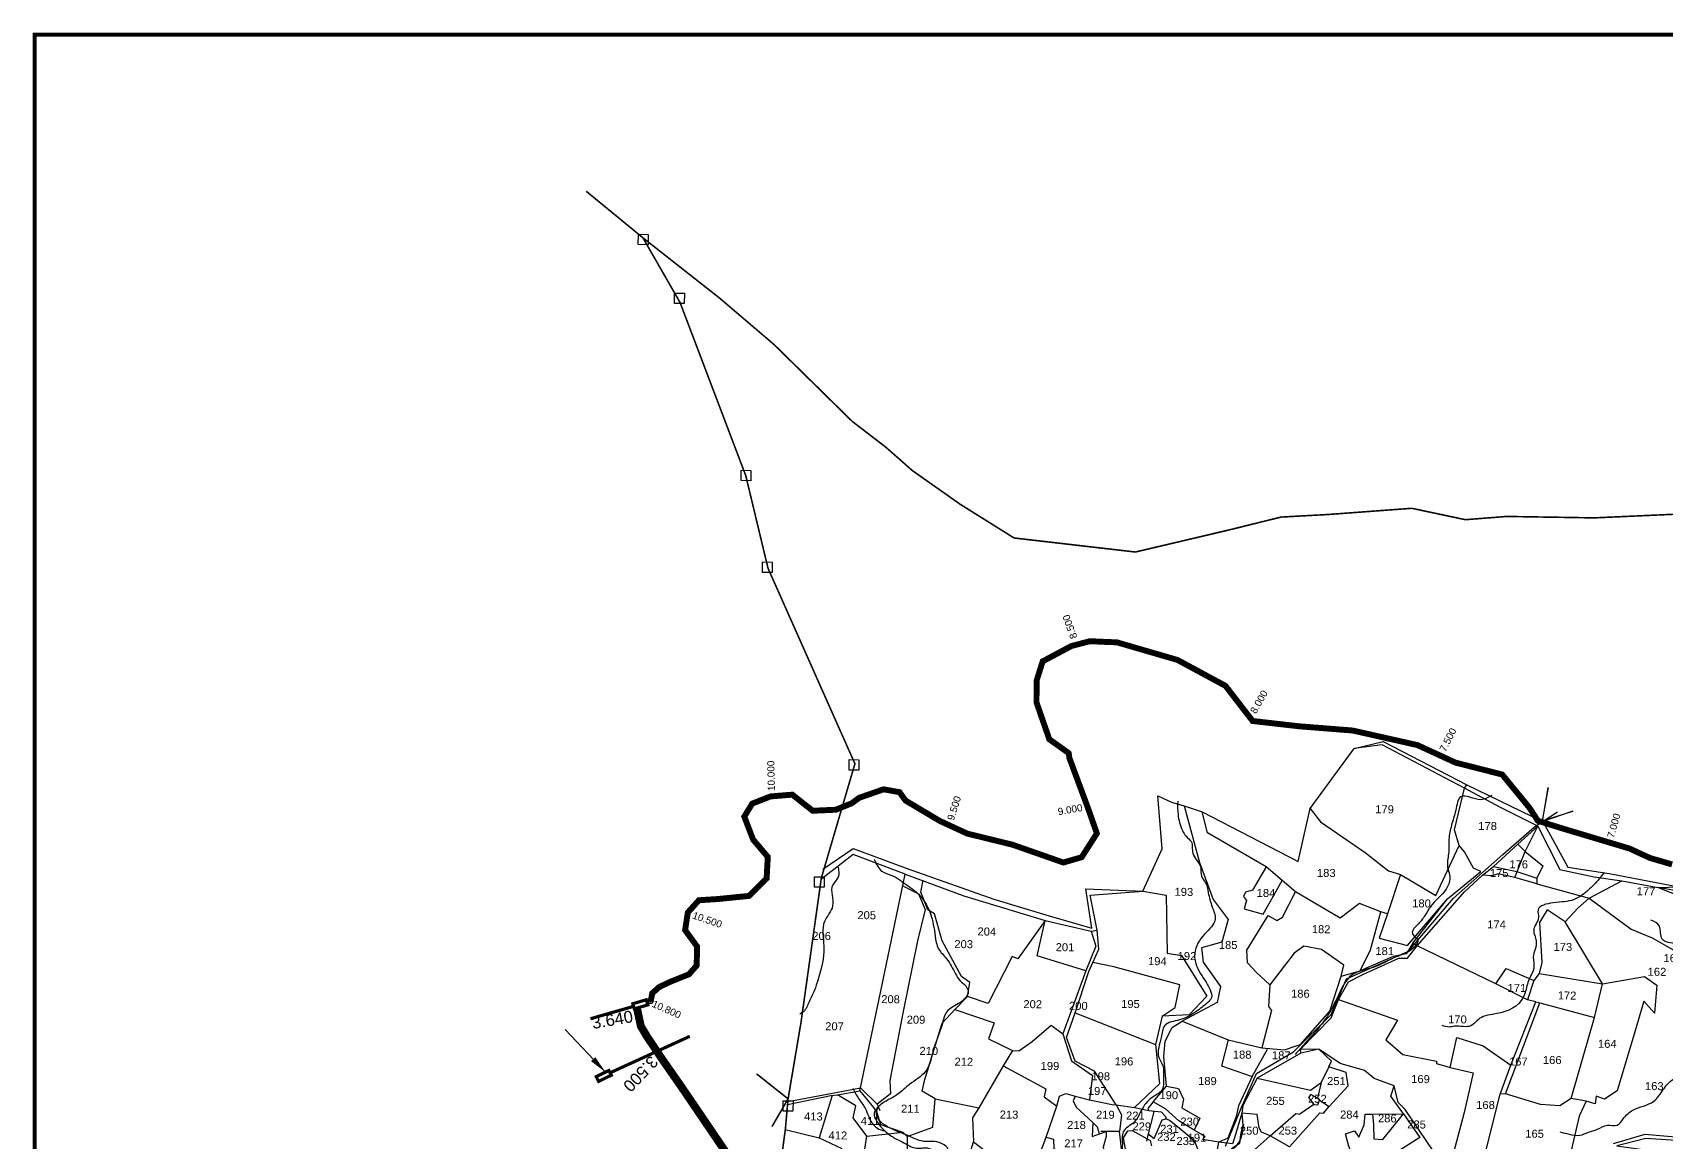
# Model space of a CAD drawing. Header units: inches. Extents: x 193816 to 219909, y 1622772 to 1631107.
# Drawn here: x 193816 to 197949, y 1627832 to 1630639 of the extents above; entities that cross this region are included whole.
import ezdxf
from ezdxf.enums import TextEntityAlignment as Align

# ---------------------------------------------------------------- set-up
doc = ezdxf.new("R2010")
doc.units = ezdxf.units.IN
doc.header["$LTSCALE"] = 15
doc.header["$MEASUREMENT"] = 0
doc.header["$PDMODE"] = 32
doc.header["$PDSIZE"] = 10
for name, color, linetype in [('CSMark', 72, 'Continuous'), ('PLOT', 7, 'Continuous'), ('PLOT NO', 7, 'Continuous'), ('RE REMARKS', 7, 'Continuous'), ('ROAD', 1, 'Continuous'), ('STREAM', 4, 'Continuous'), ('VILLAGE BOUNADRY', 5, 'Continuous'), ('VILLAGE BOUNADRY STONES', 1, 'Continuous')]:
    doc.layers.add(name, color=color, linetype=linetype)
doc.styles.get("Standard").update_dxf_attribs({"font": 'arial.ttf'})
doc.dimstyles.get("Standard").update_dxf_attribs({"dimtxt": 0.18, "dimasz": 0.18, "dimexe": 0.18, "dimexo": 0.0625, "dimgap": 0.09, "dimtad": 0, "dimtih": 1, "dimtoh": 1, "dimdec": 4, "dimzin": 0, "dimdsep": 46, "dimtxsty": 'Standard', "dimcen": 0.09, "dimadec": 0, "dimazin": 0, "dimtfac": 1, "dimtdec": 4, "dimtofl": 0, "dimtmove": 0, "dimatfit": 3, "dimfxl": 1, "dimtolj": 1, "dimtzin": 0, "dimarcsym": 0})

msp = doc.modelspace()

# ---------------------------------------------------------------- linework, layer by layer
at = {"color": 5, "const_width": 15, "elevation": 281.1}
msp.add_lwpolyline([(195379, 1628187.8), (195383.3, 1628209.2), (195401.1, 1628225), (195429.8, 1628238.4), (195476, 1628256.9), (195495.4, 1628279.1), (195496.8, 1628326.9), (195466.3, 1628368.7), (195473.1, 1628413.2), (195501.1, 1628444.3), (195548.2, 1628447.3), (195628.4, 1628455.3), (195672.5, 1628499.9), (195675.5, 1628554), (195638.4, 1628597.6), (195616, 1628655.9), (195636.2, 1628688.9), (195682.5, 1628707), (195737.5, 1628711.4), (195789.1, 1628670.7), (195847.6, 1628673.3), (195887.7, 1628689.5), (195906.6, 1628703.4), (195968.2, 1628724.9), (196008.7, 1628717.8), (196023.8, 1628696.6), (196110.2, 1628645.2), (196180.1, 1628612.9), (196293.9, 1628585), (196423.3, 1628539.7), (196469.6, 1628553.2), (196508, 1628613.3), (196485.6, 1628677.3), (196438.6, 1628803.9), (196436.7, 1628816.5), (196387.7, 1628851.6), (196355.3, 1628944.7), (196355.5, 1628999.7), (196370.9, 1629048.7), (196443.4, 1629087.4), (196490.3, 1629099.7), (196537.9, 1629097.5), (196558.4, 1629096.9), (196712, 1629052.2), (196833.4, 1628986.7), (196902.1, 1628897.8), (197019.5, 1628884.4), (197155.3, 1628873.7), (197319, 1628836.8), (197415.6, 1628792.4), (197533.4, 1628762.4), (197602.1, 1628678.7), (197623.7, 1628645.3), (197690.5, 1628624.5), (197855.8, 1628575), (197907.6, 1628551.1), (197963.3, 1628534.9)], dxfattribs=at)
at = {"color": 5, "elevation": 281.1}
msp.add_lwpolyline([(195380, 1628192.7, 8, 8, 0), (195383.3, 1628209.2, 8, 8, 0), (195401.1, 1628225, 8, 8, 0), (195429.8, 1628238.4, 8, 8, 0), (195476, 1628256.9, 8, 8, 0), (195495.4, 1628279.1, 8, 8, 0), (195496.8, 1628326.9, 8, 8, 0), (195466.3, 1628368.7, 8, 8, 0), (195473.1, 1628413.2, 8, 8, 0), (195501.1, 1628444.3, 8, 8, 0), (195548.2, 1628447.3, 8, 8, 0), (195628.4, 1628455.3, 8, 8, 0), (195672.5, 1628499.9, 8, 8, 0), (195675.5, 1628554, 8, 8, 0), (195638.4, 1628597.6, 8, 8, 0), (195616, 1628655.9, 8, 8, 0), (195636.2, 1628688.9, 8, 8, 0), (195682.5, 1628707, 8, 8, 0), (195737.5, 1628711.4, 8, 8, 0), (195789.1, 1628670.7, 8, 8, 0), (195847.6, 1628673.3, 8, 8, 0), (195887.7, 1628689.5, 8, 8, 0), (195906.6, 1628703.4, 8, 8, 0), (195968.2, 1628724.9, 8, 8, 0), (196008.7, 1628717.8, 8, 8, 0), (196023.8, 1628696.6, 8, 8, 0), (196110.2, 1628645.2, 8, 8, 0), (196180.1, 1628612.9, 8, 8, 0), (196293.9, 1628585, 8, 8, 0), (196423.3, 1628539.7, 8, 8, 0), (196469.6, 1628553.2, 8, 8, 0), (196508, 1628613.3, 8, 8, 0), (196485.6, 1628677.3, 8, 8, 0), (196438.6, 1628803.9, 8, 8, 0), (196436.7, 1628816.5, 8, 8, 0), (196387.7, 1628851.6, 8, 8, 0), (196355.3, 1628944.7, 8, 8, 0), (196355.5, 1628999.7, 8, 8, 0), (196370.9, 1629048.7, 8, 8, 0), (196443.4, 1629087.4, 8, 8, 0), (196490.3, 1629099.7, 8, 8, 0), (196537.9, 1629097.5, 8, 8, 0), (196558.4, 1629096.9, 8, 8, 0), (196712, 1629052.2, 8, 8, 0), (196833.4, 1628986.7, 8, 8, 0), (196902.1, 1628897.8, 8, 8, 0), (197019.5, 1628884.4, 8, 8, 0), (197155.3, 1628873.7, 8, 8, 0), (197319, 1628836.8, 8, 8, 0), (197415.6, 1628792.4, 8, 8, 0), (197533.4, 1628762.4, 8, 8, 0), (197602.1, 1628678.7, 8, 8, 0), (197623.7, 1628645.3, 8, 8, 0), (197690.5, 1628624.5, 8, 8, 0), (197855.8, 1628575, 8, 8, 0), (197907.6, 1628551.1, 8, 8, 0), (197963.3, 1628534.9, 8, 8, 0)], format="xyseb", dxfattribs=at)
at = {"color": 5, "const_width": 8}
for points in [[(195372.1, 1628179.6), (195337.9, 1628169.6), (195333.9, 1628182.5), (195368.1, 1628192.5)], [(195279.5, 1628001.7), (195247.6, 1627985.9), (195241.4, 1627997.9), (195273.3, 1628013.7)]]:
    msp.add_lwpolyline(points, close=True, dxfattribs=at)
for points in [[(195332.6, 1628174.9), (195226.8, 1628144.5)], [(195277, 1628008), (195478, 1628100)]]:
    msp.add_lwpolyline(points, dxfattribs=at)
at = {"color": 1}
for const_width in [20, 15]:
    msp.add_lwpolyline([(195654.2, 1627681.2), (195542.5, 1627846.3), (195457, 1627972.2), (195410.2, 1628039.3), (195384.4, 1628078), (195369.7, 1628099.6), (195354.3, 1628125.5), (195345.2, 1628167.9)], dxfattribs=dict(at, const_width=const_width))
at = {"color": 3}
msp.add_circle((195379, 1628187.8, 281.1), 5, dxfattribs=at)
for p in [(196503.4, 1629099.1, 281.1), (196553.4, 1629097.1, 281.1), (196409.6, 1629069.4, 281.1), (196454.6, 1629090.4, 281.1), (196601.6, 1629084.4, 281.1), (196649.6, 1629070.4, 281.1), (196697.6, 1629056.4, 281.1), (196369, 1629042.8, 281.1), (196742.8, 1629035.6, 281.1), (196786.8, 1629011.8, 281.1), (196355.5, 1628994.9, 281.1), (196830.8, 1628988.1, 281.1), (196355.3, 1628944.9, 281.1), (196862.2, 1628949.4, 281.1), (196371.7, 1628897.6, 281.1), (196892.8, 1628909.9, 281.1), (196936.6, 1628893.9, 281.1), (196986.3, 1628888.2, 281.1), (196388.7, 1628850.9, 281.1), (197036, 1628883.1, 281.1), (197085.9, 1628879.2, 281.1), (197135.7, 1628875.3, 281.1), (197184.9, 1628867, 281.1), (197233.7, 1628856, 281.1), (197282.5, 1628845, 281.1), (196429.4, 1628821.7, 281.1), (197330.4, 1628831.5, 281.1), (197375.8, 1628810.7, 281.1), (196448.4, 1628777.4, 281.1), (197421.6, 1628790.8, 281.1), (197470.1, 1628778.5, 281.1), (197518.5, 1628766.2, 281.1), (195961.7, 1628722.6, 281.1), (196465.9, 1628730.5, 281.1), (197555.4, 1628735.6, 281.1), (195640.2, 1628690.5, 281.1), (195687, 1628707.4, 281.1), (195736.9, 1628711.4, 281.1), (195776.3, 1628680.8, 281.1), (195870.8, 1628682.7, 281.1), (195914.5, 1628706.2, 281.1), (196009.8, 1628716.2, 281.1), (196046.1, 1628683.4, 281.1), (196483.3, 1628683.7, 281.1), (197587.1, 1628696.9, 281.1), (195618.5, 1628649.4, 281.1), (195822.7, 1628672.2, 281.1), (196089.1, 1628657.8, 281.1), (196499.9, 1628636.5, 281.1), (197616.4, 1628656.5, 281.1), (195636.5, 1628602.7, 281.1), (196133.3, 1628634.5, 281.1), (196178.7, 1628613.5, 281.1), (196227.1, 1628601.4, 281.1), (197658.6, 1628634.4, 281.1), (197706.4, 1628619.7, 281.1), (197754.3, 1628605.4, 281.1), (195667.2, 1628563.6, 281.1), (196275.7, 1628589.5, 281.1), (196323.4, 1628574.7, 281.1), (196370.6, 1628558.2, 281.1), (196494.3, 1628591.9, 281.1), (197802.2, 1628591, 281.1), (197850.1, 1628576.7, 281.1), (197895.8, 1628556.5, 281.1), (195673.4, 1628516.7, 281.1), (196417.8, 1628541.6, 281.1), (196465.7, 1628552, 281.1), (197943.1, 1628540.7, 281.1), (195649.2, 1628476.3, 281.1), (195508.4, 1628444.8, 281.1), (195558.3, 1628448.3, 281.1), (195608, 1628453.3, 281.1), (195473, 1628412.4, 281.1), (195469.7, 1628364, 281.1), (195496.7, 1628322.9, 281.1), (195491.3, 1628274.4, 281.1), (195405.3, 1628227, 281.1), (195451.2, 1628247, 281.1), (195379.1, 1628188.1, 281.1), (195345.2, 1628167.9), (195352, 1628136.2), (195402.6, 1628050.7), (195459.5, 1627968.5), (195515.7, 1627885.8)]:
    msp.add_point(p, dxfattribs=at)
at = {"color": 5}
msp.add_point((195402.6, 1628050.7), dxfattribs=at)
at = {"layer": 'PLOT'}
for points in [[(197623.6, 1628631.5), (197527.1, 1628680), (197438.3, 1628727.7), (197229.7, 1628837.6), (197158.9, 1628828.5)], [(197047.6, 1628676.6), (197074.1, 1628642.7), (197186.7, 1628564.9), (197245.8, 1628518.9), (197275.9, 1628509.8), (197365.6, 1628456.5), (197424.4, 1628582.8), (197412.7, 1628622.7), (197438.3, 1628727.7), (197443.9, 1628736.6)], [(196729.1, 1628683.3), (196767.6, 1628539.8), (196802.4, 1628446.4), (196840.4, 1628395.9), (196824.1, 1628338.1), (196773, 1628324.1), (196776.6, 1628287.7), (196821.1, 1628226.2), (196812.5, 1628185.9), (196723.9, 1628138.5)], [(196945.8, 1628230.6), (196912, 1628261.9), (196888.7, 1628286), (196887.5, 1628317.7), (196941.6, 1628406.1), (196963.1, 1628393.4), (196977.3, 1628401.1), (197010.9, 1628465.6), (196976.6, 1628494.6), (196936.2, 1628529), (196787.6, 1628614.8), (196774.7, 1628667.6)], [(197358.5, 1627810.1), (197287.8, 1627915.2), (197270.1, 1627932.9), (197259.8, 1627974.9), (197209.3, 1627993.4), (197184.7, 1628013.8), (197123.2, 1628031.2), (197069.5, 1628067.9), (197022.2, 1628066.8), (197101.1, 1628146.9), (197119.1, 1628192.8), (197144.6, 1628237.5), (197182.9, 1628257.3), (197272.1, 1628297.7), (197293.8, 1628297.9), (197318.1, 1628329.2), (197438, 1628465.7), (197483.4, 1628507.9), (197511.4, 1628529.7), (197573.3, 1628586), (197623.6, 1628631.5), (197679.3, 1628521.8), (197766.5, 1628503.7), (197836.5, 1628493.1), (197927.8, 1628476.7), (198112.7, 1628402.8)], [(197573.3, 1628586), (197591.7, 1628567.8), (197623.6, 1628631.5)], [(195731.3, 1627936.1), (195839.3, 1627956.5), (195909.9, 1627969.4), (195975.1, 1628279.2), (196023.2, 1628510.6), (195891.1, 1628560), (195812.1, 1628498.1)], [(197753.1, 1628449.6), (197724.7, 1628424.4), (197692.9, 1628389.8), (197647.2, 1628420.4), (197627.7, 1628387.6), (197633.8, 1628287.1), (197626.8, 1628259.1), (197613.4, 1628241.5), (197597.6, 1628192.6), (197517.5, 1628232.8), (197318.1, 1628329.2), (197307.5, 1628335.5), (197394.7, 1628447.8), (197479.1, 1628516.9), (197460.7, 1628525.7), (197437.7, 1628566.9), (197424.4, 1628582.8)], [(197591.7, 1628567.8), (197636.4, 1628531.2), (197621.2, 1628500), (197621.5, 1628485.5), (197565.7, 1628502.1), (197523.5, 1628511), (197507.8, 1628505.9), (197483.4, 1628507.9)], [(197565.7, 1628502.1), (197591.7, 1628567.8)], [(196936.2, 1628529), (196902.1, 1628469.4), (196884, 1628465.1), (196879.1, 1628453.9), (196886.6, 1628443.4), (196880.8, 1628422.6), (196928.9, 1628408.8), (196976.6, 1628494.6)], [(197511.4, 1628529.7), (197570.7, 1628516.6), (197621.2, 1628500)], [(196017.1, 1628481.1), (196056.5, 1628460.8), (196073.4, 1628421), (196054.2, 1628341.9), (196018.3, 1628162.9), (195984.6, 1627988.6), (195986.1, 1627954.7), (195952, 1627928.1), (195909.9, 1627969.4)], [(196023.2, 1628510.6), (196171.1, 1628455.7), (196377.1, 1628393.4), (196493.5, 1628365.9), (196509, 1628368.3), (196491, 1628457.4), (196624.6, 1628466.9), (196683.3, 1628457.5), (196686.2, 1628310), (196722.3, 1628304.7), (196786.2, 1628201.4), (196741.3, 1628154.8), (196673.4, 1628151.3), (196656.1, 1628079.3), (196666.1, 1627980.1), (196603.6, 1627919.8)], [(196493.5, 1628365.9), (196505.2, 1628327.7), (196480.3, 1628265.7), (196356.7, 1628303.3), (196377.1, 1628393.4), (196308, 1628295.9), (196293.6, 1628301.6), (196233.2, 1628183.3), (196180.8, 1628200.6), (196186.6, 1628235.8), (196165.6, 1628251.7), (196116.2, 1628342), (196097.2, 1628409.5), (196080.4, 1628419.8), (196062.4, 1628465), (196068.2, 1628495.5)], [(197275.9, 1628509.8), (197243, 1628409.5), (197226.7, 1628415.1)], [(197621.5, 1628485.5), (197753.1, 1628449.6), (197836.5, 1628493.1)], [(198379.3, 1628355.4), (198347.6, 1628375.4), (198066.3, 1628451.3), (197927.8, 1628476.7), (197980.2, 1628478.6)], [(197126.4, 1628251.9), (197173.8, 1628265.5), (197200.1, 1628318.9), (197226.7, 1628415.1), (197172.2, 1628436.1), (197123.6, 1628398.8), (197010.9, 1628465.6)], [(197243, 1628409.5), (197222.4, 1628348.2), (197294.3, 1628329.4), (197394.7, 1628447.8)], [(197753.1, 1628449.6), (197859.8, 1628371), (197913, 1628349.6), (198101.1, 1628242.5), (198161.2, 1628202.5), (198307.4, 1628174.2), (198330.4, 1628196.1), (198379.3, 1628355.4), (198381.6, 1628365.6)], [(196673.4, 1628151.3), (196706.5, 1628173.2), (196717.6, 1628229.9), (196550.7, 1628276.2), (196498.2, 1628286.9), (196513.3, 1628320.6), (196509, 1628368.3)], [(197618.6, 1628186.9), (197628.8, 1628184.7), (197767.3, 1628147.7), (197787, 1628232.7), (197692.9, 1628389.8)], [(196650.7, 1627934.3), (196684, 1627973.5), (196677.6, 1628048.9), (196680.7, 1628088), (196698.7, 1628122.3), (196723.9, 1628138.5), (196840.2, 1628091.2), (196925.1, 1628071.2), (196982.8, 1628065.6), (197011.9, 1628075.8), (197023, 1628079.6), (197097.4, 1628164), (197126.4, 1628251.9), (197133, 1628280), (197076, 1628319.4), (197031.4, 1628328.5), (197006.9, 1628310.3), (196945.8, 1628230.6), (196942.6, 1628175.7), (196949.5, 1628165), (196925.1, 1628071.2)], [(197307.5, 1628335.5), (197290.5, 1628308.4), (197257.4, 1628301.9), (197173.8, 1628265.5)], [(196556.8, 1627926.3), (196502, 1628011.8), (196452.7, 1628037.5), (196431, 1628096.7), (196452.9, 1628159.7), (196488, 1628263.7), (196498.2, 1628286.9)], [(197517.5, 1628232.8), (197543.2, 1628271.2), (197613.4, 1628241.5)], [(196480.3, 1628265.7), (196421.6, 1628106.4)], [(197626.8, 1628259.1), (197787, 1628232.7), (197893.7, 1628251.5), (197924.9, 1628229.2), (197918.5, 1628158.2), (197891.6, 1628189), (197871.6, 1628120), (197824.3, 1627962.2), (197792.7, 1627941.2), (197771.5, 1627948.7), (197768.9, 1627928.9), (197746.2, 1627935.9), (197708, 1627942.5), (197767.3, 1628147.7)], [(196027.7, 1627846.6), (196093.1, 1627870.3), (196099.3, 1627942.1), (196066.1, 1627961.6), (196073.1, 1627990.4), (196116.9, 1628133.6), (196148.6, 1628167.5), (196180.8, 1628200.6)], [(197119.1, 1628192.8), (197268.6, 1628141.2), (197239.1, 1628090.8), (197281.8, 1628054.4), (197367.2, 1628037.1), (197367.4, 1628031.4), (197402.2, 1628021.3), (197459.7, 1628007.3), (197437, 1627907.3), (197410.6, 1627805.2), (197407.6, 1627801.6)], [(197490.9, 1627806.2), (197528.2, 1627953.5), (197555, 1628027.3), (197618.6, 1628186.9), (197597.6, 1628192.6)], [(196148.6, 1628167.5), (196248.2, 1628134.2), (196234.1, 1628093.3), (196294.3, 1628064.4), (196271.2, 1628025.4), (196209.6, 1627918.9), (196193.6, 1627894), (196195.9, 1627833.4)], [(196452.9, 1628159.7), (196656.1, 1628079.3)], [(197541.7, 1627954.3), (197628.8, 1628184.7)], [(196294.3, 1628064.4), (196310.3, 1628063.5), (196344.6, 1628087), (196392.8, 1628128.1), (196421.6, 1628106.4), (196444.2, 1628037.6), (196496.7, 1628000.6), (196489.6, 1627939.2)], [(197022.2, 1628066.8), (197024.3, 1628057.1), (196913.6, 1627994.5), (196877.3, 1627924.8), (196874.7, 1627905.8), (196856.6, 1627843.4), (196851.4, 1627828.4), (196816.4, 1627832.6)], [(196840.2, 1628091.2), (196823.2, 1628025.2), (196900.5, 1627998.7), (196939.6, 1628067.9)], [(196995.5, 1627820.3), (197071.8, 1627906.3), (197081.5, 1627905.5), (197095.9, 1627922.1), (197143.7, 1627974.6), (197139, 1628008.9), (197094.6, 1628022.5), (197101.8, 1628036.9), (197069.5, 1628067.9)], [(197069.5, 1628067.9), (197024.3, 1628057.1)], [(197402.2, 1628021.3), (197419.1, 1628097.3), (197485.1, 1628075.9), (197555, 1628027.3)], [(196271.2, 1628025.4), (196379.3, 1627967.2), (196374.7, 1627947.1), (196407, 1627923.2)], [(197094.6, 1628022.5), (197075.3, 1627982.8), (197066.2, 1627943.9), (197071.4, 1627938.9), (197095.9, 1627922.1)], [(197708, 1627942.5), (197679.3, 1627924), (197630, 1627927.9), (197541.7, 1627954.3), (197528.2, 1627953.5), (197555, 1628027.3)], [(196900.5, 1627998.7), (196866.1, 1627924.5), (196860.7, 1627897.3), (196839.2, 1627842.7), (196816.4, 1627832.6)], [(196913.6, 1627994.5), (197048.5, 1627963.5), (197075.3, 1627982.8)], [(195725.1, 1627927.2), (195835.2, 1627950.1), (195851.4, 1627952.2), (195908.7, 1627962.4), (195909.2, 1627969)], [(195838.1, 1627950.4), (195805.1, 1627842.8)], [(195926.3, 1627847.3), (195891.8, 1627893.7), (195897.8, 1627924.5), (195851.4, 1627952.2)], [(195908.7, 1627962.4), (195942.7, 1627920), (195951.3, 1627907.4), (195960.8, 1627877.1), (196016.7, 1627857.7)], [(196099.3, 1627942.1), (196209.6, 1627918.9)], [(196368.7, 1627815.5), (196380, 1627845.2), (196407, 1627923.2), (196413.6, 1627949), (196429.8, 1627955.2), (196453.4, 1627948.2), (196489.6, 1627939.2), (196547.1, 1627927.5), (196556.8, 1627926.3), (196603.6, 1627919.8), (196639.5, 1627912), (196670.6, 1627909), (196682.8, 1627896.2), (196682, 1627892.1), (196692.1, 1627887.9), (196716.3, 1627868.5), (196736.4, 1627851.5), (196755.3, 1627836), (196780.6, 1627767.7)], [(196453.4, 1627948.2), (196448.2, 1627937), (196455.3, 1627920.4), (196497.5, 1627882.4), (196496.5, 1627846.5), (196514.7, 1627853.6), (196531.3, 1627859.2), (196518.1, 1627859.5)], [(196684, 1627973.5), (196714.5, 1627967.8), (196726.8, 1627941.3), (196722.8, 1627918.8), (196768.4, 1627892.8), (196754, 1627862.9)], [(197066.2, 1627943.9), (197049.5, 1627952.6), (197043.2, 1627945.4), (197057, 1627927.3), (197067, 1627926.7), (197071.4, 1627938.9)], [(197358.5, 1627810.1), (197348.6, 1627808.8), (197258.3, 1627761.3), (197239.4, 1627735.9), (197238.4, 1627718), (197211, 1627627.8), (197201.9, 1627598.6), (197119.7, 1627627.2), (197092.5, 1627665.3), (197093.4, 1627706.3), (197116.6, 1627712.9), (197128.8, 1627716.5), (197156.7, 1627758.1), (197165.6, 1627767.4), (197144.2, 1627824.4), (197136.9, 1627853.2), (197159.4, 1627861.1), (197170.9, 1627844.6), (197184.6, 1627875.7), (197186.9, 1627903.4), (197205.5, 1627903.4), (197283.5, 1627903.7), (197251.4, 1627948.6), (197259.8, 1627974.9)], [(195952, 1627928.1), (195959.2, 1627912.4)], [(196556.8, 1627926.3), (196570.1, 1627901), (196565.6, 1627859.6)], [(196634.3, 1627835), (196638.9, 1627853.4), (196652.1, 1627905.9), (196652.5, 1627911.6)], [(196802.7, 1627757.6), (196816.4, 1627832.6), (196775.3, 1627839.3), (196782.4, 1627846.6), (196754, 1627862.9), (196715.2, 1627885.9), (196681.5, 1627916.3), (196650.7, 1627934.3), (196637.2, 1627917.5), (196639.5, 1627912)], [(196995.5, 1627820.3), (196946.2, 1627848.2), (196924.1, 1627857.6), (196918.3, 1627868.4), (196913.8, 1627902.1), (196874.7, 1627905.8), (196877.7, 1627874.6), (196871.1, 1627851.6), (196868.6, 1627828.9), (196847.7, 1627814.1)], [(196907.2, 1627812.9), (196946.2, 1627848.2), (197011.7, 1627905), (197021.2, 1627902.9)], [(197057, 1627927.3), (197021.2, 1627902.9)], [(197283.5, 1627903.7), (197324.7, 1627843.7), (197243.9, 1627793), (197220.4, 1627791.9), (197207.8, 1627764.3), (197202.5, 1627793.4), (197212.2, 1627801.3), (197220.4, 1627791.9)], [(197205.5, 1627903.4), (197207.8, 1627876.8), (197208.5, 1627840.4), (197231.5, 1627838.6), (197283.5, 1627903.7)], [(197746.2, 1627935.9), (197728.3, 1627897.8), (197708, 1627811.3)], [(195719.8, 1627864), (195805.1, 1627842.8), (195862.7, 1627816.1)], [(195917.6, 1627793), (195926.3, 1627847.3), (196016.7, 1627857.7), (196027.9, 1627846.3), (196027.4, 1627765.7)], [(196380, 1627845.2), (196398.1, 1627839.4), (196399.2, 1627815.7), (196506.9, 1627786.9), (196513.1, 1627779.9), (196569.4, 1627764.9), (196572.9, 1627794.5), (196565.6, 1627859.6), (196531.3, 1627859.2), (196531.5, 1627846.7), (196524.3, 1627819.4), (196528.1, 1627801.9), (196572.9, 1627794.5)], [(196514.7, 1627853.6), (196509.9, 1627869.8), (196497.5, 1627882.4)], [(196586.2, 1627781.2), (196575.6, 1627843.5), (196586.6, 1627861.3), (196597.1, 1627862), (196642.6, 1627836.5), (196646.2, 1627822.6)], [(196636.8, 1627853.8), (196653.2, 1627841.6), (196673.4, 1627888.9), (196685.8, 1627892.2)], [(196181.6, 1627786), (196195.9, 1627833.4), (196281.7, 1627767)], [(198000.3, 1627842), (197894.1, 1627851.4), (197814.1, 1627828.2)], [(198073.5, 1627825.9), (198051.6, 1627834.7), (198012.1, 1627834.1), (197896.8, 1627841.6), (197823.5, 1627823), (197944.1, 1627805.9), (197881.2, 1627471.5)]]:
    msp.add_lwpolyline(points, dxfattribs=at)
at = {"layer": 'ROAD'}
msp.add_lwpolyline([(196833.4, 1627822.3), (196873.3, 1627918.1), (196911.7, 1628005.6), (197005.4, 1628060.4), (197100.8, 1628155.2), (197139.5, 1628245.4), (197296.1, 1628315.5), (197410.3, 1628449.4), (197534.9, 1628560.3), (197615.1, 1628630), (197673.5, 1628668.2)], dxfattribs=at)
at = {"layer": 'STREAM'}
for points in [[(196712.5, 1628695.2), (196713.3, 1628661.6), (196724.5, 1628620.8), (196733.7, 1628606.1), (196747, 1628592), (196750.5, 1628563.5), (196770.7, 1628527.1), (196772.7, 1628505), (196782.3, 1628490), (196789.9, 1628463.4), (196800, 1628427.1), (196807.2, 1628396.7), (196780.7, 1628358.7), (196755.5, 1628309.6), (196756.4, 1628290.9), (196780.7, 1628242.7), (196794.6, 1628217.5), (196797.8, 1628197.3), (196788.4, 1628185.8), (196758.2, 1628161.8), (196716.9, 1628141.7), (196679.7, 1628127.1), (196670.8, 1628097.1), (196664.7, 1628046.7), (196674.6, 1628025.7), (196676.2, 1627994.3), (196673.3, 1627964.8), (196651.4, 1627947.9), (196623.1, 1627917.6), (196602.2, 1627883), (196574.7, 1627858.6), (196572.5, 1627826.2), (196574.4, 1627788.4), (196580.2, 1627779.9), (196571.9, 1627733.3), (196563.8, 1627705.3), (196555.4, 1627684.8), (196533.6, 1627672.4), (196501.8, 1627670.4), (196487.5, 1627658.6), (196467.1, 1627650.1), (196440.1, 1627638.8)], [(197507.4, 1628709.6), (197479.7, 1628698.7), (197429, 1628706.2), (197415.9, 1628672), (197405.1, 1628633.9), (197398.8, 1628597.8), (197397.7, 1628562), (197395.5, 1628527.3), (197400.5, 1628508.6), (197395.4, 1628478.8), (197356.5, 1628433.6), (197335.9, 1628402.9), (197318.9, 1628381.8), (197306.1, 1628362.5), (197312.3, 1628351.6), (197319, 1628346.4), (197309.8, 1628324.4), (197265.1, 1628301), (197215.6, 1628277.6), (197148.2, 1628251), (197123.9, 1628214.3), (197090.4, 1628149.7), (197033.7, 1628080.9), (197009.5, 1628054.3)], [(195944.9, 1628547.9), (195964, 1628518), (195989.3, 1628507.2), (196030.3, 1628480.5), (196048.6, 1628467.2), (196059.9, 1628456.5), (196074.6, 1628437.1), (196090.9, 1628396.6), (196096.8, 1628368.5), (196101.7, 1628337.8), (196107.7, 1628321.1), (196127.7, 1628296.3), (196150.1, 1628258.4), (196162.2, 1628240.7), (196176.1, 1628227.5), (196182.2, 1628214.2), (196158.2, 1628182.9), (196128.1, 1628162.2), (196116.4, 1628129), (196096.6, 1628073), (196074, 1628010.5), (196034.2, 1627978.4), (196005, 1627954.1), (195977.7, 1627937.8), (195949.4, 1627915.2), (195944.9, 1627905.6), (195951.7, 1627884.5), (195970.8, 1627861.5), (195988.2, 1627847.3), (196015.3, 1627833.1), (196052.9, 1627816.9), (196083.6, 1627816.6), (196092.4, 1627811.7), (196068.5, 1627790), (196048.4, 1627768.6), (196039.3, 1627748.1), (196038.2, 1627710.9), (196055.3, 1627667.8), (196069.7, 1627623.8), (196086.9, 1627592), (196095.3, 1627570.5), (196108.3, 1627536.4), (196105.3, 1627509), (196075.3, 1627464), (196051.4, 1627444.1), (196016.4, 1627407), (195985.9, 1627413.5), (195941.2, 1627405.3), (195875.6, 1627407), (195812.5, 1627391.4), (195794.3, 1627362.8), (195788.1, 1627320.3), (195760.3, 1627289.3), (195723.2, 1627247.8), (195693.3, 1627218.1), (195675, 1627202.8), (195654.9, 1627185.5), (195627.2, 1627163.2), (195613.4, 1627158.6), (195561.5, 1627123.8), (195522.7, 1627089.9), (195468.4, 1627048.5), (195409.6, 1627007.4), (195381.5, 1626983.3), (195356.1, 1626951.6), (195332.2, 1626922.7), (195312.1, 1626909.2), (195262.5, 1626906.5), (195215.7, 1626904.2), (195154.3, 1626907.9), (195114.6, 1626919.3), (195085.5, 1626898.3), (195058.8, 1626862.5), (195025.5, 1626836.1), (194970.9, 1626809.3), (194900.9, 1626780.5), (194859.9, 1626761), (194789.2, 1626764), (194730.5, 1626772.8), (194685.1, 1626778), (194593.3, 1626765.8), (194522.7, 1626714.7), (194466.2, 1626658.7), (194377, 1626640.6), (194333.9, 1626624.2), (194284.1, 1626621.9), (194234.9, 1626611.8), (194188.5, 1626611.2), (194141.2, 1626614)], [(195853.5, 1628527.9), (195853.2, 1628502.5), (195839.9, 1628483.4), (195839.4, 1628429.9), (195818.8, 1628390.6), (195817.3, 1628328.4), (195797.9, 1628229.5), (195793.4, 1628216.4), (195780, 1628187.6), (195765.7, 1628162.3), (195756.9, 1628156.3)], [(197791.3, 1628514.3), (197765.3, 1628483.3), (197735.2, 1628457.1), (197715.3, 1628446.1), (197662.3, 1628437.7), (197624.1, 1628419.1), (197625.4, 1628401.2), (197613.2, 1628368.5), (197619.6, 1628341.4), (197612.1, 1628300.1), (197613.3, 1628271.8), (197603.1, 1628248.4), (197592.7, 1628214.6), (197581.6, 1628190.5), (197509.2, 1628155.5), (197485.3, 1628150.1), (197469.5, 1628139.5), (197454.5, 1628126.9), (197412.7, 1628125.5), (197399.3, 1628123.4), (197381.4, 1628127.3)], [(197679, 1627858.1), (197703.1, 1627852.6), (197730.3, 1627849.8), (197751.6, 1627857.4), (197774.4, 1627865), (197799.8, 1627875.2), (197824.1, 1627875.3), (197839.5, 1627891.5), (197864.3, 1627913.3), (197916.7, 1627935.8), (197940.9, 1627965.2), (197966.9, 1627991.4), (198008.4, 1628013.3), (198021.3, 1628035.1), (198089.8, 1628031.5), (198106.9, 1628028.7), (198133.8, 1628024.6), (198165, 1628057), (198169.8, 1628087.1), (198180.4, 1628109.7), (198185.6, 1628139.8), (198174.5, 1628186.8), (198185.7, 1628230.5), (198195.9, 1628282.8), (198204.8, 1628323.7), (198220.3, 1628374.8), (198226.4, 1628397.4), (198234.4, 1628413), (198236.1, 1628427.8)], [(198176.8, 1628204.9), (198141.7, 1628232), (198086.5, 1628267.5), (198045.8, 1628293.2), (197994.6, 1628321.6), (197974.3, 1628333), (197937.9, 1628346), (197931.1, 1628378.8), (197909.6, 1628393.9)], [(195890.7, 1627968.5), (195905.2, 1627942.6), (195921.5, 1627918.4), (195942.1, 1627876.6), (195956.7, 1627865.5), (195970.4, 1627861.2)], [(196672.5, 1627496.9), (196647, 1627488.6), (196621.9, 1627488.1), (196592.6, 1627480.1), (196543.4, 1627477.5), (196469.2, 1627492.3), (196422.5, 1627494.8), (196362.3, 1627492.7), (196303.6, 1627485.7), (196259.3, 1627486.8), (196207.1, 1627500), (196171.2, 1627520.6), (196147.1, 1627552.7), (196126.5, 1627593.7), (196107.5, 1627623.5), (196090.5, 1627647), (196061.4, 1627697.7), (196066.5, 1627763.2), (196115.3, 1627798.8), (196131.9, 1627812.1), (196114.9, 1627829.1), (196069.9, 1627834.3), (196025.7, 1627850.4), (195983.6, 1627868.3), (195950.6, 1627903.3), (195955.2, 1627922.2)], [(198876.3, 1626909.1), (198887.5, 1626940), (198898.8, 1626980.7), (198913.8, 1627012.7), (198913.6, 1627051.4), (198927.5, 1627081.2), (198911.4, 1627102), (198891.5, 1627125.7), (198864.2, 1627127), (198839.2, 1627133.2), (198816.3, 1627134), (198785.3, 1627137.6), (198747.5, 1627121.6), (198700.9, 1627095.4), (198664.4, 1627090.3), (198650, 1627122.5), (198628.8, 1627129.3), (198611.9, 1627134.9), (198569, 1627132.1), (198545.9, 1627134.5), (198520.1, 1627128.5), (198474.4, 1627120.8), (198414.5, 1627100.6), (198374.6, 1627099.5), (198354.8, 1627091.6), (198332.2, 1627089), (198306.8, 1627082.2), (198265.3, 1627080), (198239.1, 1627079.8), (198208.6, 1627073.3), (198187, 1627069.4), (198158.3, 1627067.1), (198125.2, 1627065.1), (198110.1, 1627070.8), (198068.8, 1627078.3), (198037.1, 1627064.2), (198018.8, 1627055.6), (198006.7, 1627045.5), (197981.5, 1627037.3), (197961.5, 1627029.1), (197934.3, 1627026.6), (197904.9, 1627022.6), (197882.6, 1627023), (197846.3, 1627031.7), (197815.4, 1627028.8), (197793.8, 1627031.2), (197772.4, 1627029), (197757.9, 1627038.6), (197740.9, 1627043.2), (197725.6, 1627052.6), (197699.4, 1627048.6), (197687.1, 1627032), (197670, 1627013.7), (197676, 1626974.8), (197658.6, 1626952.3), (197669.8, 1626931.7), (197652.7, 1626911.5), (197629.3, 1626892.4), (197574.7, 1626868.5), (197553.9, 1626846.4), (197502.1, 1626827.8), (197424.9, 1626821.9), (197389.3, 1626824), (197357.6, 1626822.1), (197335.7, 1626830.7), (197327.6, 1626829.7), (197293.8, 1626840.5), (197273.6, 1626847.3), (197249.6, 1626848.2), (197238.4, 1626868), (197207.5, 1626878.8), (197183.7, 1626886.8), (197152.5, 1626913.2), (197121.4, 1626933.4), (197092.5, 1626963.8), (197064.2, 1626987.4), (197035.3, 1627005.1), (197021.7, 1627014.1), (197007.8, 1627062.9), (196984.5, 1627102.5), (196968.8, 1627146), (196939.7, 1627189.7), (196922.1, 1627238.5), (196911.2, 1627287), (196882.6, 1627340), (196871.7, 1627383.6), (196855.4, 1627400.2), (196829.2, 1627421), (196809.6, 1627452.3), (196790.9, 1627471.3), (196756.2, 1627491.4), (196730.1, 1627519.1), (196723.6, 1627590), (196730.6, 1627609.8), (196748.3, 1627634.8), (196764.1, 1627667.1), (196774.9, 1627694.1), (196805.9, 1627743.8), (196814.5, 1627778.5), (196843.6, 1627809), (196863.9, 1627826.2), (196879.5, 1627876.8)]]:
    msp.add_spline(points, degree=3, dxfattribs=at)
at = {"layer": 'VILLAGE BOUNADRY', "color": 5, "const_width": 10}
msp.add_lwpolyline([(202238.4, 1623012.3), (193820.6, 1623012.3), (193820.6, 1630634.2), (202238.4, 1630634.2)], close=True, dxfattribs=at)
at = {"layer": 'VILLAGE BOUNADRY', "const_width": 4}
for points in [[(195216, 1630238.1), (195359.5, 1630120.3), (195554, 1629967.3), (195691.6, 1629849.9), (195888.9, 1629655.9), (195974.4, 1629590.2), (196041.6, 1629531), (196162.4, 1629446), (196298.6, 1629360.8), (196605.5, 1629325.3), (196842.3, 1629381.1), (196973.9, 1629413.7), (197094.1, 1629420.3), (197304.7, 1629435.9), (197440.4, 1629407.1), (197545, 1629415.3), (197766.3, 1629411.7), (197972.7, 1629421)], [(195693.3, 1627668.8), (195719.8, 1627864), (195726.8, 1627941.8), (195685.9, 1627871.5), (195726.8, 1627941.8), (195646.9, 1628005.2), (195726.8, 1627941.8), (195759.4, 1628134.9), (195810.9, 1628500.5), (195895.9, 1628789.6), (195676, 1629284.3), (195619.8, 1629518.3), (195453.5, 1629956.5), (195359.5, 1630120.3)]]:
    msp.add_lwpolyline(points, dxfattribs=at)
at = {"layer": 'VILLAGE BOUNADRY'}
msp.add_lwpolyline([(195814.8, 1628523.2), (195891.6, 1628575), (196025.7, 1628525.2), (196247.1, 1628446.9), (196387.5, 1628404.5), (196495.3, 1628373.8), (196479.7, 1628473.3), (196624.6, 1628466.9), (196673.2, 1628574.1), (196662.5, 1628708.1), (196696.9, 1628692.5), (196729.1, 1628683.3), (196774.7, 1628667.6), (197017.2, 1628541.9), (197047.6, 1628676.6), (197158.9, 1628828.5), (197232.7, 1628846.2), (197443.9, 1628736.6), (197635.3, 1628643.1), (197649.6, 1628729.5), (197634.8, 1628644.9), (197712.3, 1628669.3), (197636.2, 1628643.6), (197699.3, 1628528.4), (197803.7, 1628512.1), (197980.2, 1628478.6)], dxfattribs=at)
at = {"layer": 'VILLAGE BOUNADRY STONES'}
for points in [[(195348, 1630129.2), (195372.7, 1630128.9), (195372.4, 1630102.7), (195347.8, 1630103)], [(195439.8, 1629980.2), (195464.5, 1629980), (195464.2, 1629953.8), (195439.5, 1629954)], [(195608.1, 1629532.2), (195632.8, 1629531.9), (195632.5, 1629505.8), (195607.9, 1629506)], [(195662.2, 1629300.1), (195686.8, 1629299.9), (195686.6, 1629273.7), (195661.9, 1629273.9)], [(195881.4, 1628800), (195906.1, 1628799.7), (195905.8, 1628773.6), (195881.2, 1628773.8)], [(195793.5, 1628503.9), (195818.1, 1628503.6), (195817.9, 1628477.4), (195793.2, 1628477.7)], [(195714.7, 1627937.2), (195739.3, 1627937), (195739.1, 1627910.8), (195714.4, 1627911)]]:
    msp.add_lwpolyline(points, close=True, dxfattribs=at)

# ---------------------------------------------------------------- texts
at = {"layer": 'CSMark', "color": 1}
for s, height, rotation, p in [('8.500', 18, 110.0195, (196450.5, 1629106.5, 377.1)), ('8.000', 18, 60.3102, (196902.5, 1628918.9, 96)), ('7.500', 18, 62.8474, (197381.8, 1628822.3, 96)), ('10.000', 18, 91.4901, (195684.7, 1628720.6, 96)), ('9.500', 18, 72.4648, (196137.3, 1628647.2, 96)), ('9.000', 18, 10.056, (196409.4, 1628668.1, 96)), ('7.000', 18, 74.1459, (197807.2, 1628602.9, 96)), ('10.500', 18, 341.0839, (195486.1, 1628407.3, 96)), ('10.800', 18, 336.2138, (195384.3, 1628183.8, 96)), ('3.640', 30, 9.9961, (195230.5, 1628133.1, 96)), ('3.500', 30, 226.5282, (195389.9, 1628042.9))]:
    msp.add_text(s, height=height, rotation=rotation, dxfattribs=at).set_placement(p, align=Align.MIDDLE_LEFT)
at = {"layer": 'PLOT NO'}
for s, p in [('179', (197235.9, 1628674.4)), ('178', (197496.6, 1628632.1)), ('183', (197088.4, 1628513.4)), ('175', (197525.9, 1628513.1)), ('176', (197575.2, 1628535.2)), ('177', (197897.3, 1628467)), ('193', (196728.2, 1628465.5)), ('184', (196935.9, 1628462.7)), ('180', (197329.4, 1628436.3)), ('205', (195925.7, 1628406.5)), ('174', (197519.2, 1628383.1)), ('206', (195811.6, 1628354)), ('204', (196229.6, 1628365.1)), ('182', (197075.4, 1628371)), ('203', (196171, 1628333.3)), ('201', (196427.4, 1628325.4)), ('192', (196736, 1628303.1)), ('185', (196840.1, 1628331.2)), ('181', (197236.2, 1628315.7)), ('173', (197687, 1628326.2)), ('194', (196661, 1628290.2)), ('162', (197925, 1628263.3)), ('161', (197965.1, 1628297.9)), ('171', (197570.7, 1628222.4)), ('208', (195986, 1628193.9)), ('202', (196345.7, 1628181.3)), ('200', (196461.1, 1628177.1)), ('195', (196592.9, 1628181.8)), ('186', (197022.9, 1628207.9)), ('172', (197697.6, 1628203.3)), ('209', (196050.4, 1628142.1)), ('170', (197420.2, 1628142.9)), ('207', (195844.3, 1628125.4)), ('210', (196082.8, 1628063.1)), ('188', (196875.6, 1628053.8)), ('164', (197799.3, 1628081.1)), ('212', (196171.5, 1628035.7)), ('199', (196389.4, 1628025.1)), ('196', (196576.7, 1628036.6)), ('187', (196974.6, 1628052.1)), ('167', (197574.3, 1628036.2)), ('166', (197660.1, 1628040.1)), ('198', (196517.8, 1627999)), ('189', (196787.7, 1627986.9)), ('251', (197114, 1627986.8)), ('169', (197326.8, 1627991.9)), ('163', (197918.3, 1627974)), ('197', (196508.9, 1627961.7)), ('190', (196689.9, 1627951.2)), ('255', (196959.7, 1627936.8)), ('252', (197065.9, 1627942)), ('413', (195790.8, 1627897.4)), ('211', (196036.1, 1627916.9)), ('213', (196285.8, 1627902)), ('219', (196529.5, 1627901.7)), ('221', (196605.3, 1627899.4)), ('284', (197146.8, 1627902)), ('286', (197242.8, 1627892.5)), ('168', (197491.4, 1627926.4)), ('412', (195852.8, 1627849.3)), ('411', (195934.4, 1627886)), ('218', (196456.5, 1627875.8)), ('229', (196621.6, 1627872.1)), ('232', (196683.9, 1627845.7)), ('231', (196691.9, 1627865.9)), ('230', (196742.8, 1627884.2)), ('250', (196893.4, 1627861.4)), ('253', (196991, 1627861.6)), ('285', (197316.8, 1627877)), ('165', (197615.5, 1627853.6)), ('217', (196449, 1627829.1)), ('233', (196732.9, 1627835.1)), ('191', (196761.3, 1627843.8))]:
    msp.add_text(s, height=20.24, rotation=359.4473, dxfattribs=at).set_placement(p, align=Align.MIDDLE_CENTER)

# ---------------------------------------------------------------- leaders
at = {"layer": 'RE REMARKS', "color": 1}
msp.add_leader([(195264.6, 1628009.4, -19), (195163, 1628117.5, -19)], dimstyle='Standard', override={"dimasz": 45}, dxfattribs=at)

doc.saveas('drawing.dxf')
